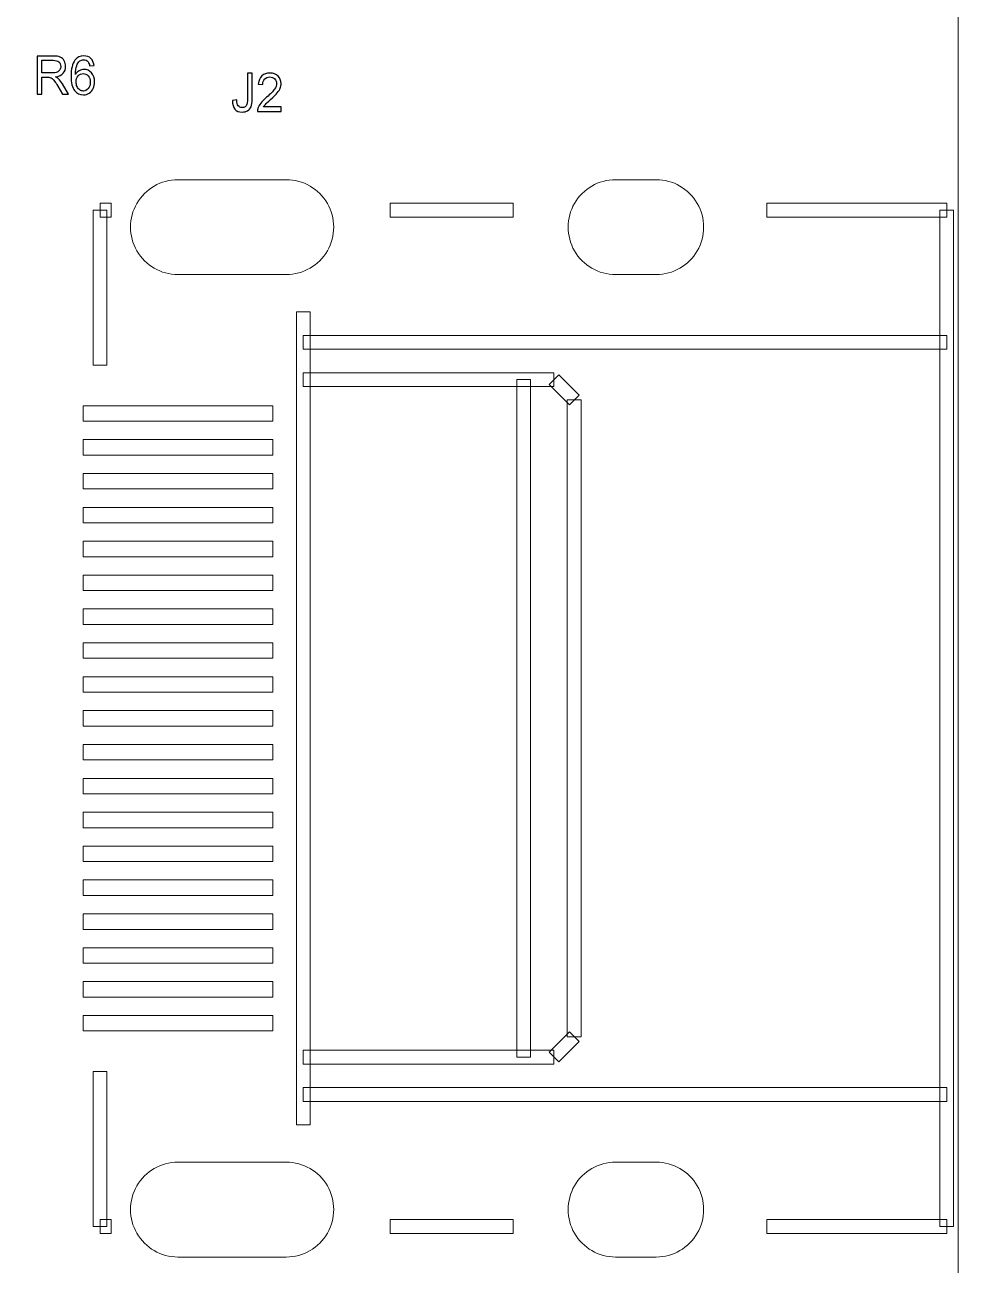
# Model space of a CAD drawing. Header units: millimetres. Extents: x -29.3 to 38.7, y -13.5 to 48.8.
# Drawn here: x 7.33 to 21.11, y 2.95 to 21.26 of the extents above; entities that cross this region are included whole.
import ezdxf

# ---------------------------------------------------------------- set-up
doc = ezdxf.new("R2010")
doc.units = ezdxf.units.MM
doc.header["$MEASUREMENT"] = 0
for name, color, linetype in [('BG_OUTLINE', 7, 'Continuous'), ('PG_SILKSCREEN_TOP', 7, 'Continuous'), ('PIN_TOP', 7, 'Continuous'), ('RD_SILKSCREEN_TOP', 7, 'Continuous')]:
    doc.layers.add(name, color=color, linetype=linetype)

msp = doc.modelspace()

# ---------------------------------------------------------------- linework, layer by layer
at = {"layer": 'BG_OUTLINE', "lineweight": 9}
msp.add_open_spline([(-29.3483, -13.5394), (-29.3483, -13.5394), (18.625, -13.5394), (18.625, -13.5394), (18.625, -13.5394), (18.625, -13.5394), (18.8256, -13.5394), (18.8256, -13.5394), (18.8256, -13.5394), (19.4323, -13.539), (20.014, -13.2977), (20.4427, -12.8684), (20.4427, -12.8684), (20.8714, -12.4392), (21.112, -11.8601), (21.1116, -11.2534), (21.1116, -11.2534), (21.1116, -11.2534), (21.1116, 35.2286), (21.1116, 35.2286), (21.1116, 35.2286), (21.1112, 35.8353), (20.8699, 36.4169), (20.4406, 36.8456), (20.4406, 36.8456), (20.0114, 37.2744), (19.4323, 37.515), (18.8256, 37.5146), (18.8256, 37.5146), (18.8256, 37.5146), (-29.3483, 37.5146), (-29.3483, 37.5146), (-29.3483, 37.5146), (-29.3483, 37.5146), (-29.3483, -13.5394), (-29.3483, -13.5394)], degree=3, knots=[0, 0, 0, 0, 0.1111111, 0.1111111, 0.1111111, 0.1111111, 0.2222222, 0.2222222, 0.2222222, 0.2222222, 0.3333333, 0.3333333, 0.3333333, 0.3333333, 0.4444444, 0.4444444, 0.4444444, 0.4444444, 0.5555556, 0.5555556, 0.5555556, 0.5555556, 0.6666667, 0.6666667, 0.6666667, 0.6666667, 0.7777778, 0.7777778, 0.7777778, 0.7777778, 0.8888889, 0.8888889, 0.8888889, 0.8888889, 1, 1, 1, 1], dxfattribs=at)
at = {"layer": 'PG_SILKSCREEN_TOP', "lineweight": 9}
for points in [[(8.545, 16.234), (8.545, 16.234), (8.3418, 16.234), (8.3418, 16.234), (8.3418, 16.234), (8.3418, 16.234), (8.3418, 18.52), (8.3418, 18.52), (8.3418, 18.52), (8.3418, 18.52), (8.545, 18.52), (8.545, 18.52), (8.545, 18.52), (8.545, 18.52), (8.545, 16.234), (8.545, 16.234)], [(8.4434, 18.4184), (8.4434, 18.4184), (8.4434, 18.6216), (8.4434, 18.6216), (8.4434, 18.6216), (8.4434, 18.6216), (8.6097, 18.6216), (8.6097, 18.6216), (8.6097, 18.6216), (8.6097, 18.6216), (8.6097, 18.4184), (8.6097, 18.4184), (8.6097, 18.4184), (8.6097, 18.4184), (8.4434, 18.4184), (8.4434, 18.4184)], [(14.5445, 18.6216), (14.5445, 18.6216), (14.5445, 18.4184), (14.5445, 18.4184), (14.5445, 18.4184), (14.5445, 18.4184), (12.7268, 18.4184), (12.7268, 18.4184), (12.7268, 18.4184), (12.7268, 18.4184), (12.7268, 18.6216), (12.7268, 18.6216), (12.7268, 18.6216), (12.7268, 18.6216), (14.5445, 18.6216), (14.5445, 18.6216)], [(18.2894, 18.4184), (18.2894, 18.4184), (18.2894, 18.6216), (18.2894, 18.6216), (18.2894, 18.6216), (18.2894, 18.6216), (20.9435, 18.6216), (20.9435, 18.6216), (20.9435, 18.6216), (20.9435, 18.6216), (20.9435, 18.4184), (20.9435, 18.4184), (20.9435, 18.4184), (20.9435, 18.4184), (18.2894, 18.4184), (18.2894, 18.4184)], [(20.8419, 18.52), (20.8419, 18.52), (21.0451, 18.52), (21.0451, 18.52), (21.0451, 18.52), (21.0451, 18.52), (21.0451, 3.52), (21.0451, 3.52), (21.0451, 3.52), (21.0451, 3.52), (20.8419, 3.52), (20.8419, 3.52), (20.8419, 3.52), (20.8419, 3.52), (20.8419, 18.52), (20.8419, 18.52)], [(11.3418, 17.0201), (11.3418, 17.0201), (11.545, 17.0201), (11.545, 17.0201), (11.545, 17.0201), (11.545, 17.0201), (11.545, 5.0199), (11.545, 5.0199), (11.545, 5.0199), (11.545, 5.0199), (11.3418, 5.0199), (11.3418, 5.0199), (11.3418, 5.0199), (11.3418, 5.0199), (11.3418, 17.0201), (11.3418, 17.0201)], [(20.9435, 16.6729), (20.9435, 16.6729), (20.9435, 16.4697), (20.9435, 16.4697), (20.9435, 16.4697), (20.9435, 16.4697), (11.4434, 16.4697), (11.4434, 16.4697), (11.4434, 16.4697), (11.4434, 16.4697), (11.4434, 16.6729), (11.4434, 16.6729), (11.4434, 16.6729), (11.4434, 16.6729), (20.9435, 16.6729), (20.9435, 16.6729)], [(11.4434, 15.9185), (11.4434, 15.9185), (11.4434, 16.1217), (11.4434, 16.1217), (11.4434, 16.1217), (11.4434, 16.1217), (15.1434, 16.1217), (15.1434, 16.1217), (15.1434, 16.1217), (15.1434, 16.1217), (15.1434, 15.9185), (15.1434, 15.9185), (15.1434, 15.9185), (15.1434, 15.9185), (11.4434, 15.9185), (11.4434, 15.9185)], [(14.597, 16.0201), (14.597, 16.0201), (14.8002, 16.0201), (14.8002, 16.0201), (14.8002, 16.0201), (14.8002, 16.0201), (14.8002, 6.0199), (14.8002, 6.0199), (14.8002, 6.0199), (14.8002, 6.0199), (14.597, 6.0199), (14.597, 6.0199), (14.597, 6.0199), (14.597, 6.0199), (14.597, 16.0201), (14.597, 16.0201)], [(15.0715, 15.9483), (15.0715, 15.9483), (15.2153, 16.0919), (15.2153, 16.0919), (15.2153, 16.0919), (15.2153, 16.0919), (15.5152, 15.7917), (15.5152, 15.7917), (15.5152, 15.7917), (15.5152, 15.7917), (15.3715, 15.6481), (15.3715, 15.6481), (15.3715, 15.6481), (15.3715, 15.6481), (15.0715, 15.9483), (15.0715, 15.9483)], [(15.3418, 15.7199), (15.3418, 15.7199), (15.545, 15.7199), (15.545, 15.7199), (15.545, 15.7199), (15.545, 15.7199), (15.545, 6.3201), (15.545, 6.3201), (15.545, 6.3201), (15.545, 6.3201), (15.3418, 6.3201), (15.3418, 6.3201), (15.3418, 6.3201), (15.3418, 6.3201), (15.3418, 15.7199), (15.3418, 15.7199)], [(15.3715, 6.3919), (15.3715, 6.3919), (15.5152, 6.2483), (15.5152, 6.2483), (15.5152, 6.2483), (15.5152, 6.2483), (15.2153, 5.9481), (15.2153, 5.9481), (15.2153, 5.9481), (15.2153, 5.9481), (15.0715, 6.0917), (15.0715, 6.0917), (15.0715, 6.0917), (15.0715, 6.0917), (15.3715, 6.3919), (15.3715, 6.3919)], [(15.1434, 6.1215), (15.1434, 6.1215), (15.1434, 5.9183), (15.1434, 5.9183), (15.1434, 5.9183), (15.1434, 5.9183), (11.4434, 5.9183), (11.4434, 5.9183), (11.4434, 5.9183), (11.4434, 5.9183), (11.4434, 6.1215), (11.4434, 6.1215), (11.4434, 6.1215), (11.4434, 6.1215), (15.1434, 6.1215), (15.1434, 6.1215)], [(8.545, 3.52), (8.545, 3.52), (8.3418, 3.52), (8.3418, 3.52), (8.3418, 3.52), (8.3418, 3.52), (8.3418, 5.806), (8.3418, 5.806), (8.3418, 5.806), (8.3418, 5.806), (8.545, 5.806), (8.545, 5.806), (8.545, 5.806), (8.545, 5.806), (8.545, 3.52), (8.545, 3.52)], [(20.9435, 5.5703), (20.9435, 5.5703), (20.9435, 5.3671), (20.9435, 5.3671), (20.9435, 5.3671), (20.9435, 5.3671), (11.4434, 5.3671), (11.4434, 5.3671), (11.4434, 5.3671), (11.4434, 5.3671), (11.4434, 5.5703), (11.4434, 5.5703), (11.4434, 5.5703), (11.4434, 5.5703), (20.9435, 5.5703), (20.9435, 5.5703)], [(8.6097, 3.6216), (8.6097, 3.6216), (8.6097, 3.4184), (8.6097, 3.4184), (8.6097, 3.4184), (8.6097, 3.4184), (8.4434, 3.4184), (8.4434, 3.4184), (8.4434, 3.4184), (8.4434, 3.4184), (8.4434, 3.6216), (8.4434, 3.6216), (8.4434, 3.6216), (8.4434, 3.6216), (8.6097, 3.6216), (8.6097, 3.6216)], [(14.5445, 3.6216), (14.5445, 3.6216), (14.5445, 3.4184), (14.5445, 3.4184), (14.5445, 3.4184), (14.5445, 3.4184), (12.7268, 3.4184), (12.7268, 3.4184), (12.7268, 3.4184), (12.7268, 3.4184), (12.7268, 3.6216), (12.7268, 3.6216), (12.7268, 3.6216), (12.7268, 3.6216), (14.5445, 3.6216), (14.5445, 3.6216)], [(20.9435, 3.6216), (20.9435, 3.6216), (20.9435, 3.4184), (20.9435, 3.4184), (20.9435, 3.4184), (20.9435, 3.4184), (18.2894, 3.4184), (18.2894, 3.4184), (18.2894, 3.4184), (18.2894, 3.4184), (18.2894, 3.6216), (18.2894, 3.6216), (18.2894, 3.6216), (18.2894, 3.6216), (20.9435, 3.6216), (20.9435, 3.6216)]]:
    msp.add_open_spline(points, degree=3, knots=[0, 0, 0, 0, 0.25, 0.25, 0.25, 0.25, 0.5, 0.5, 0.5, 0.5, 0.75, 0.75, 0.75, 0.75, 1, 1, 1, 1], dxfattribs=at)
at = {"layer": 'PIN_TOP', "lineweight": 9}
for points, knots in [([(9.5934, 18.9701), (9.5934, 18.9701), (11.1933, 18.9701), (11.1933, 18.9701), (11.1933, 18.9701), (11.4434, 18.9701), (11.6745, 18.8366), (11.7995, 18.62), (11.7995, 18.62), (11.9246, 18.4035), (11.9246, 18.1366), (11.7995, 17.92), (11.7995, 17.92), (11.6745, 17.7034), (11.4434, 17.57), (11.1933, 17.57), (11.1933, 17.57), (11.1933, 17.57), (9.5934, 17.57), (9.5934, 17.57), (9.5934, 17.57), (9.3433, 17.57), (9.1122, 17.7034), (8.9871, 17.92), (8.9871, 17.92), (8.8621, 18.1366), (8.8621, 18.4035), (8.9871, 18.62), (8.9871, 18.62), (9.1122, 18.8366), (9.3433, 18.9701), (9.5934, 18.9701)], [0, 0, 0, 0, 0.125, 0.125, 0.125, 0.125, 0.25, 0.25, 0.25, 0.25, 0.375, 0.375, 0.375, 0.375, 0.5, 0.5, 0.5, 0.5, 0.625, 0.625, 0.625, 0.625, 0.75, 0.75, 0.75, 0.75, 0.875, 0.875, 0.875, 0.875, 1, 1, 1, 1]), ([(16.0535, 18.9701), (16.0535, 18.9701), (16.6534, 18.9701), (16.6534, 18.9701), (16.6534, 18.9701), (16.9035, 18.9701), (17.1346, 18.8366), (17.2597, 18.62), (17.2597, 18.62), (17.3847, 18.4035), (17.3847, 18.1366), (17.2597, 17.92), (17.2597, 17.92), (17.1346, 17.7034), (16.9035, 17.57), (16.6534, 17.57), (16.6534, 17.57), (16.6534, 17.57), (16.0535, 17.57), (16.0535, 17.57), (16.0535, 17.57), (15.8034, 17.57), (15.5723, 17.7034), (15.4472, 17.92), (15.4472, 17.92), (15.3222, 18.1366), (15.3222, 18.4035), (15.4472, 18.62), (15.4472, 18.62), (15.5723, 18.8366), (15.8034, 18.9701), (16.0535, 18.9701)], [0, 0, 0, 0, 0.125, 0.125, 0.125, 0.125, 0.25, 0.25, 0.25, 0.25, 0.375, 0.375, 0.375, 0.375, 0.5, 0.5, 0.5, 0.5, 0.625, 0.625, 0.625, 0.625, 0.75, 0.75, 0.75, 0.75, 0.875, 0.875, 0.875, 0.875, 1, 1, 1, 1]), ([(10.9933, 15.6343), (10.9933, 15.6343), (10.9933, 15.4057), (10.9933, 15.4057), (10.9933, 15.4057), (10.9933, 15.4057), (8.1932, 15.4057), (8.1932, 15.4057), (8.1932, 15.4057), (8.1932, 15.4057), (8.1932, 15.6343), (8.1932, 15.6343), (8.1932, 15.6343), (8.1932, 15.6343), (10.9933, 15.6343), (10.9933, 15.6343)], [0, 0, 0, 0, 0.25, 0.25, 0.25, 0.25, 0.5, 0.5, 0.5, 0.5, 0.75, 0.75, 0.75, 0.75, 1, 1, 1, 1]), ([(10.9933, 15.1344), (10.9933, 15.1344), (10.9933, 14.9058), (10.9933, 14.9058), (10.9933, 14.9058), (10.9933, 14.9058), (8.1932, 14.9058), (8.1932, 14.9058), (8.1932, 14.9058), (8.1932, 14.9058), (8.1932, 15.1344), (8.1932, 15.1344), (8.1932, 15.1344), (8.1932, 15.1344), (10.9933, 15.1344), (10.9933, 15.1344)], [0, 0, 0, 0, 0.25, 0.25, 0.25, 0.25, 0.5, 0.5, 0.5, 0.5, 0.75, 0.75, 0.75, 0.75, 1, 1, 1, 1]), ([(10.9933, 14.6343), (10.9933, 14.6343), (10.9933, 14.4057), (10.9933, 14.4057), (10.9933, 14.4057), (10.9933, 14.4057), (8.1932, 14.4057), (8.1932, 14.4057), (8.1932, 14.4057), (8.1932, 14.4057), (8.1932, 14.6343), (8.1932, 14.6343), (8.1932, 14.6343), (8.1932, 14.6343), (10.9933, 14.6343), (10.9933, 14.6343)], [0, 0, 0, 0, 0.25, 0.25, 0.25, 0.25, 0.5, 0.5, 0.5, 0.5, 0.75, 0.75, 0.75, 0.75, 1, 1, 1, 1]), ([(10.9933, 14.1344), (10.9933, 14.1344), (10.9933, 13.9058), (10.9933, 13.9058), (10.9933, 13.9058), (10.9933, 13.9058), (8.1932, 13.9058), (8.1932, 13.9058), (8.1932, 13.9058), (8.1932, 13.9058), (8.1932, 14.1344), (8.1932, 14.1344), (8.1932, 14.1344), (8.1932, 14.1344), (10.9933, 14.1344), (10.9933, 14.1344)], [0, 0, 0, 0, 0.25, 0.25, 0.25, 0.25, 0.5, 0.5, 0.5, 0.5, 0.75, 0.75, 0.75, 0.75, 1, 1, 1, 1]), ([(10.9933, 13.6343), (10.9933, 13.6343), (10.9933, 13.4057), (10.9933, 13.4057), (10.9933, 13.4057), (10.9933, 13.4057), (8.1932, 13.4057), (8.1932, 13.4057), (8.1932, 13.4057), (8.1932, 13.4057), (8.1932, 13.6343), (8.1932, 13.6343), (8.1932, 13.6343), (8.1932, 13.6343), (10.9933, 13.6343), (10.9933, 13.6343)], [0, 0, 0, 0, 0.25, 0.25, 0.25, 0.25, 0.5, 0.5, 0.5, 0.5, 0.75, 0.75, 0.75, 0.75, 1, 1, 1, 1]), ([(10.9933, 13.1344), (10.9933, 13.1344), (10.9933, 12.9058), (10.9933, 12.9058), (10.9933, 12.9058), (10.9933, 12.9058), (8.1932, 12.9058), (8.1932, 12.9058), (8.1932, 12.9058), (8.1932, 12.9058), (8.1932, 13.1344), (8.1932, 13.1344), (8.1932, 13.1344), (8.1932, 13.1344), (10.9933, 13.1344), (10.9933, 13.1344)], [0, 0, 0, 0, 0.25, 0.25, 0.25, 0.25, 0.5, 0.5, 0.5, 0.5, 0.75, 0.75, 0.75, 0.75, 1, 1, 1, 1]), ([(10.9933, 12.6343), (10.9933, 12.6343), (10.9933, 12.4057), (10.9933, 12.4057), (10.9933, 12.4057), (10.9933, 12.4057), (8.1932, 12.4057), (8.1932, 12.4057), (8.1932, 12.4057), (8.1932, 12.4057), (8.1932, 12.6343), (8.1932, 12.6343), (8.1932, 12.6343), (8.1932, 12.6343), (10.9933, 12.6343), (10.9933, 12.6343)], [0, 0, 0, 0, 0.25, 0.25, 0.25, 0.25, 0.5, 0.5, 0.5, 0.5, 0.75, 0.75, 0.75, 0.75, 1, 1, 1, 1]), ([(10.9933, 12.1344), (10.9933, 12.1344), (10.9933, 11.9058), (10.9933, 11.9058), (10.9933, 11.9058), (10.9933, 11.9058), (8.1932, 11.9058), (8.1932, 11.9058), (8.1932, 11.9058), (8.1932, 11.9058), (8.1932, 12.1344), (8.1932, 12.1344), (8.1932, 12.1344), (8.1932, 12.1344), (10.9933, 12.1344), (10.9933, 12.1344)], [0, 0, 0, 0, 0.25, 0.25, 0.25, 0.25, 0.5, 0.5, 0.5, 0.5, 0.75, 0.75, 0.75, 0.75, 1, 1, 1, 1]), ([(10.9933, 11.6343), (10.9933, 11.6343), (10.9933, 11.4057), (10.9933, 11.4057), (10.9933, 11.4057), (10.9933, 11.4057), (8.1932, 11.4057), (8.1932, 11.4057), (8.1932, 11.4057), (8.1932, 11.4057), (8.1932, 11.6343), (8.1932, 11.6343), (8.1932, 11.6343), (8.1932, 11.6343), (10.9933, 11.6343), (10.9933, 11.6343)], [0, 0, 0, 0, 0.25, 0.25, 0.25, 0.25, 0.5, 0.5, 0.5, 0.5, 0.75, 0.75, 0.75, 0.75, 1, 1, 1, 1]), ([(10.9933, 11.1344), (10.9933, 11.1344), (10.9933, 10.9058), (10.9933, 10.9058), (10.9933, 10.9058), (10.9933, 10.9058), (8.1932, 10.9058), (8.1932, 10.9058), (8.1932, 10.9058), (8.1932, 10.9058), (8.1932, 11.1344), (8.1932, 11.1344), (8.1932, 11.1344), (8.1932, 11.1344), (10.9933, 11.1344), (10.9933, 11.1344)], [0, 0, 0, 0, 0.25, 0.25, 0.25, 0.25, 0.5, 0.5, 0.5, 0.5, 0.75, 0.75, 0.75, 0.75, 1, 1, 1, 1]), ([(10.9933, 10.6343), (10.9933, 10.6343), (10.9933, 10.4057), (10.9933, 10.4057), (10.9933, 10.4057), (10.9933, 10.4057), (8.1932, 10.4057), (8.1932, 10.4057), (8.1932, 10.4057), (8.1932, 10.4057), (8.1932, 10.6343), (8.1932, 10.6343), (8.1932, 10.6343), (8.1932, 10.6343), (10.9933, 10.6343), (10.9933, 10.6343)], [0, 0, 0, 0, 0.25, 0.25, 0.25, 0.25, 0.5, 0.5, 0.5, 0.5, 0.75, 0.75, 0.75, 0.75, 1, 1, 1, 1]), ([(10.9933, 10.1344), (10.9933, 10.1344), (10.9933, 9.9058), (10.9933, 9.9058), (10.9933, 9.9058), (10.9933, 9.9058), (8.1932, 9.9058), (8.1932, 9.9058), (8.1932, 9.9058), (8.1932, 9.9058), (8.1932, 10.1344), (8.1932, 10.1344), (8.1932, 10.1344), (8.1932, 10.1344), (10.9933, 10.1344), (10.9933, 10.1344)], [0, 0, 0, 0, 0.25, 0.25, 0.25, 0.25, 0.5, 0.5, 0.5, 0.5, 0.75, 0.75, 0.75, 0.75, 1, 1, 1, 1]), ([(10.9933, 9.6343), (10.9933, 9.6343), (10.9933, 9.4057), (10.9933, 9.4057), (10.9933, 9.4057), (10.9933, 9.4057), (8.1932, 9.4057), (8.1932, 9.4057), (8.1932, 9.4057), (8.1932, 9.4057), (8.1932, 9.6343), (8.1932, 9.6343), (8.1932, 9.6343), (8.1932, 9.6343), (10.9933, 9.6343), (10.9933, 9.6343)], [0, 0, 0, 0, 0.25, 0.25, 0.25, 0.25, 0.5, 0.5, 0.5, 0.5, 0.75, 0.75, 0.75, 0.75, 1, 1, 1, 1]), ([(10.9933, 9.1344), (10.9933, 9.1344), (10.9933, 8.9058), (10.9933, 8.9058), (10.9933, 8.9058), (10.9933, 8.9058), (8.1932, 8.9058), (8.1932, 8.9058), (8.1932, 8.9058), (8.1932, 8.9058), (8.1932, 9.1344), (8.1932, 9.1344), (8.1932, 9.1344), (8.1932, 9.1344), (10.9933, 9.1344), (10.9933, 9.1344)], [0, 0, 0, 0, 0.25, 0.25, 0.25, 0.25, 0.5, 0.5, 0.5, 0.5, 0.75, 0.75, 0.75, 0.75, 1, 1, 1, 1]), ([(10.9933, 8.6343), (10.9933, 8.6343), (10.9933, 8.4057), (10.9933, 8.4057), (10.9933, 8.4057), (10.9933, 8.4057), (8.1932, 8.4057), (8.1932, 8.4057), (8.1932, 8.4057), (8.1932, 8.4057), (8.1932, 8.6343), (8.1932, 8.6343), (8.1932, 8.6343), (8.1932, 8.6343), (10.9933, 8.6343), (10.9933, 8.6343)], [0, 0, 0, 0, 0.25, 0.25, 0.25, 0.25, 0.5, 0.5, 0.5, 0.5, 0.75, 0.75, 0.75, 0.75, 1, 1, 1, 1]), ([(10.9933, 8.1344), (10.9933, 8.1344), (10.9933, 7.9058), (10.9933, 7.9058), (10.9933, 7.9058), (10.9933, 7.9058), (8.1932, 7.9058), (8.1932, 7.9058), (8.1932, 7.9058), (8.1932, 7.9058), (8.1932, 8.1344), (8.1932, 8.1344), (8.1932, 8.1344), (8.1932, 8.1344), (10.9933, 8.1344), (10.9933, 8.1344)], [0, 0, 0, 0, 0.25, 0.25, 0.25, 0.25, 0.5, 0.5, 0.5, 0.5, 0.75, 0.75, 0.75, 0.75, 1, 1, 1, 1]), ([(10.9933, 7.6343), (10.9933, 7.6343), (10.9933, 7.4057), (10.9933, 7.4057), (10.9933, 7.4057), (10.9933, 7.4057), (8.1932, 7.4057), (8.1932, 7.4057), (8.1932, 7.4057), (8.1932, 7.4057), (8.1932, 7.6343), (8.1932, 7.6343), (8.1932, 7.6343), (8.1932, 7.6343), (10.9933, 7.6343), (10.9933, 7.6343)], [0, 0, 0, 0, 0.25, 0.25, 0.25, 0.25, 0.5, 0.5, 0.5, 0.5, 0.75, 0.75, 0.75, 0.75, 1, 1, 1, 1]), ([(10.9933, 7.1344), (10.9933, 7.1344), (10.9933, 6.9058), (10.9933, 6.9058), (10.9933, 6.9058), (10.9933, 6.9058), (8.1932, 6.9058), (8.1932, 6.9058), (8.1932, 6.9058), (8.1932, 6.9058), (8.1932, 7.1344), (8.1932, 7.1344), (8.1932, 7.1344), (8.1932, 7.1344), (10.9933, 7.1344), (10.9933, 7.1344)], [0, 0, 0, 0, 0.25, 0.25, 0.25, 0.25, 0.5, 0.5, 0.5, 0.5, 0.75, 0.75, 0.75, 0.75, 1, 1, 1, 1]), ([(10.9933, 6.6343), (10.9933, 6.6343), (10.9933, 6.4057), (10.9933, 6.4057), (10.9933, 6.4057), (10.9933, 6.4057), (8.1932, 6.4057), (8.1932, 6.4057), (8.1932, 6.4057), (8.1932, 6.4057), (8.1932, 6.6343), (8.1932, 6.6343), (8.1932, 6.6343), (8.1932, 6.6343), (10.9933, 6.6343), (10.9933, 6.6343)], [0, 0, 0, 0, 0.25, 0.25, 0.25, 0.25, 0.5, 0.5, 0.5, 0.5, 0.75, 0.75, 0.75, 0.75, 1, 1, 1, 1]), ([(9.5934, 4.47), (9.5934, 4.47), (11.1933, 4.47), (11.1933, 4.47), (11.1933, 4.47), (11.4434, 4.47), (11.6745, 4.3365), (11.7995, 4.12), (11.7995, 4.12), (11.9246, 3.9034), (11.9246, 3.6365), (11.7995, 3.4199), (11.7995, 3.4199), (11.6745, 3.2033), (11.4434, 3.0699), (11.1933, 3.0699), (11.1933, 3.0699), (11.1933, 3.0699), (9.5934, 3.0699), (9.5934, 3.0699), (9.5934, 3.0699), (9.3433, 3.0699), (9.1122, 3.2033), (8.9871, 3.4199), (8.9871, 3.4199), (8.8621, 3.6365), (8.8621, 3.9034), (8.9871, 4.12), (8.9871, 4.12), (9.1122, 4.3365), (9.3433, 4.47), (9.5934, 4.47)], [0, 0, 0, 0, 0.125, 0.125, 0.125, 0.125, 0.25, 0.25, 0.25, 0.25, 0.375, 0.375, 0.375, 0.375, 0.5, 0.5, 0.5, 0.5, 0.625, 0.625, 0.625, 0.625, 0.75, 0.75, 0.75, 0.75, 0.875, 0.875, 0.875, 0.875, 1, 1, 1, 1]), ([(16.0535, 4.47), (16.0535, 4.47), (16.6534, 4.47), (16.6534, 4.47), (16.6534, 4.47), (16.9035, 4.47), (17.1346, 4.3365), (17.2597, 4.12), (17.2597, 4.12), (17.3847, 3.9034), (17.3847, 3.6365), (17.2597, 3.4199), (17.2597, 3.4199), (17.1346, 3.2033), (16.9035, 3.0699), (16.6534, 3.0699), (16.6534, 3.0699), (16.6534, 3.0699), (16.0535, 3.0699), (16.0535, 3.0699), (16.0535, 3.0699), (15.8034, 3.0699), (15.5723, 3.2033), (15.4472, 3.4199), (15.4472, 3.4199), (15.3222, 3.6365), (15.3222, 3.9034), (15.4472, 4.12), (15.4472, 4.12), (15.5723, 4.3365), (15.8034, 4.47), (16.0535, 4.47)], [0, 0, 0, 0, 0.125, 0.125, 0.125, 0.125, 0.25, 0.25, 0.25, 0.25, 0.375, 0.375, 0.375, 0.375, 0.5, 0.5, 0.5, 0.5, 0.625, 0.625, 0.625, 0.625, 0.75, 0.75, 0.75, 0.75, 0.875, 0.875, 0.875, 0.875, 1, 1, 1, 1])]:
    msp.add_open_spline(points, degree=3, knots=knots, dxfattribs=at)
at = {"layer": 'RD_SILKSCREEN_TOP', "color": 8}
for points, knots in [([(7.5142, 20.2317), (7.5142, 20.2317), (7.5142, 20.7953), (7.5142, 20.7953), (7.5142, 20.7953), (7.5142, 20.7953), (7.748, 20.7953), (7.748, 20.7953), (7.748, 20.7953), (7.795, 20.7953), (7.8308, 20.7902), (7.8552, 20.7801), (7.8552, 20.7801), (7.8796, 20.77), (7.8992, 20.7522), (7.9138, 20.7266), (7.9138, 20.7266), (7.9284, 20.7009), (7.9357, 20.6725), (7.9357, 20.6415), (7.9357, 20.6415), (7.9357, 20.6015), (7.9237, 20.5679), (7.8993, 20.5405), (7.8993, 20.5405), (7.8752, 20.5131), (7.8377, 20.4956), (7.7872, 20.4881), (7.7872, 20.4881), (7.8057, 20.4787), (7.8197, 20.4694), (7.8293, 20.46), (7.8293, 20.46), (7.8497, 20.4401), (7.8689, 20.415), (7.8872, 20.3851), (7.8872, 20.3851), (7.8872, 20.3851), (7.979, 20.2317), (7.979, 20.2317), (7.979, 20.2317), (7.979, 20.2317), (7.8911, 20.2317), (7.8911, 20.2317), (7.8911, 20.2317), (7.8911, 20.2317), (7.8214, 20.349), (7.8214, 20.349), (7.8214, 20.349), (7.801, 20.3827), (7.7842, 20.4087), (7.771, 20.4266), (7.771, 20.4266), (7.7578, 20.4446), (7.746, 20.4572), (7.7356, 20.4642), (7.7356, 20.4642), (7.7252, 20.4715), (7.7146, 20.4765), (7.7038, 20.4793), (7.7038, 20.4793), (7.6958, 20.481), (7.683, 20.482), (7.6649, 20.482), (7.6649, 20.482), (7.6649, 20.482), (7.584, 20.482), (7.584, 20.482), (7.584, 20.482), (7.584, 20.482), (7.584, 20.2317), (7.584, 20.2317), (7.584, 20.2317), (7.584, 20.2317), (7.5142, 20.2317), (7.5142, 20.2317)], [0, 0, 0, 0, 0.0526316, 0.0526316, 0.0526316, 0.0526316, 0.1052632, 0.1052632, 0.1052632, 0.1052632, 0.1578947, 0.1578947, 0.1578947, 0.1578947, 0.2105263, 0.2105263, 0.2105263, 0.2105263, 0.2631579, 0.2631579, 0.2631579, 0.2631579, 0.3157895, 0.3157895, 0.3157895, 0.3157895, 0.3684211, 0.3684211, 0.3684211, 0.3684211, 0.4210526, 0.4210526, 0.4210526, 0.4210526, 0.4736842, 0.4736842, 0.4736842, 0.4736842, 0.5263158, 0.5263158, 0.5263158, 0.5263158, 0.5789474, 0.5789474, 0.5789474, 0.5789474, 0.6315789, 0.6315789, 0.6315789, 0.6315789, 0.6842105, 0.6842105, 0.6842105, 0.6842105, 0.7368421, 0.7368421, 0.7368421, 0.7368421, 0.7894737, 0.7894737, 0.7894737, 0.7894737, 0.8421053, 0.8421053, 0.8421053, 0.8421053, 0.8947368, 0.8947368, 0.8947368, 0.8947368, 0.9473684, 0.9473684, 0.9473684, 0.9473684, 1, 1, 1, 1]), ([(7.584, 20.5465), (7.584, 20.5465), (7.734, 20.5465), (7.734, 20.5465), (7.734, 20.5465), (7.7658, 20.5465), (7.7908, 20.5501), (7.8088, 20.5572), (7.8088, 20.5572), (7.8268, 20.5642), (7.8404, 20.5755), (7.8498, 20.591), (7.8498, 20.591), (7.8591, 20.6065), (7.8638, 20.6233), (7.8638, 20.6415), (7.8638, 20.6415), (7.8638, 20.6682), (7.8548, 20.6901), (7.8367, 20.7073), (7.8367, 20.7073), (7.8186, 20.7245), (7.79, 20.733), (7.7508, 20.733), (7.7508, 20.733), (7.7508, 20.733), (7.584, 20.733), (7.584, 20.733), (7.584, 20.733), (7.584, 20.733), (7.584, 20.5465), (7.584, 20.5465)], [0, 0, 0, 0, 0.125, 0.125, 0.125, 0.125, 0.25, 0.25, 0.25, 0.25, 0.375, 0.375, 0.375, 0.375, 0.5, 0.5, 0.5, 0.5, 0.625, 0.625, 0.625, 0.625, 0.75, 0.75, 0.75, 0.75, 0.875, 0.875, 0.875, 0.875, 1, 1, 1, 1]), ([(8.3546, 20.6573), (8.3546, 20.6573), (8.2904, 20.6519), (8.2904, 20.6519), (8.2904, 20.6519), (8.2846, 20.6791), (8.2764, 20.6989), (8.2659, 20.7111), (8.2659, 20.7111), (8.2484, 20.7309), (8.2267, 20.7408), (8.2011, 20.7408), (8.2011, 20.7408), (8.1804, 20.7408), (8.1624, 20.7346), (8.1469, 20.7223), (8.1469, 20.7223), (8.1265, 20.7064), (8.1104, 20.6831), (8.0986, 20.6527), (8.0986, 20.6527), (8.0869, 20.6223), (8.0807, 20.5788), (8.0803, 20.5224), (8.0803, 20.5224), (8.0959, 20.5477), (8.1149, 20.5666), (8.1375, 20.5789), (8.1375, 20.5789), (8.16, 20.5911), (8.1836, 20.5973), (8.2083, 20.5973), (8.2083, 20.5973), (8.2515, 20.5973), (8.2882, 20.5804), (8.3185, 20.5464), (8.3185, 20.5464), (8.3489, 20.5124), (8.3641, 20.4686), (8.3641, 20.4148), (8.3641, 20.4148), (8.3641, 20.3793), (8.3569, 20.3465), (8.3427, 20.3161), (8.3427, 20.3161), (8.3283, 20.2858), (8.3088, 20.2624), (8.2838, 20.2463), (8.2838, 20.2463), (8.2589, 20.2301), (8.2307, 20.2221), (8.199, 20.2221), (8.199, 20.2221), (8.145, 20.2221), (8.101, 20.2432), (8.0671, 20.2858), (8.0671, 20.2858), (8.0329, 20.3282), (8.016, 20.3981), (8.016, 20.4955), (8.016, 20.4955), (8.016, 20.6044), (8.0347, 20.6835), (8.0724, 20.733), (8.0724, 20.733), (8.1052, 20.7761), (8.1494, 20.7977), (8.2051, 20.7977), (8.2051, 20.7977), (8.2465, 20.7977), (8.2805, 20.7852), (8.307, 20.7603), (8.307, 20.7603), (8.3336, 20.7355), (8.3494, 20.7011), (8.3546, 20.6573)], [0, 0, 0, 0, 0.0526316, 0.0526316, 0.0526316, 0.0526316, 0.1052632, 0.1052632, 0.1052632, 0.1052632, 0.1578947, 0.1578947, 0.1578947, 0.1578947, 0.2105263, 0.2105263, 0.2105263, 0.2105263, 0.2631579, 0.2631579, 0.2631579, 0.2631579, 0.3157895, 0.3157895, 0.3157895, 0.3157895, 0.3684211, 0.3684211, 0.3684211, 0.3684211, 0.4210526, 0.4210526, 0.4210526, 0.4210526, 0.4736842, 0.4736842, 0.4736842, 0.4736842, 0.5263158, 0.5263158, 0.5263158, 0.5263158, 0.5789474, 0.5789474, 0.5789474, 0.5789474, 0.6315789, 0.6315789, 0.6315789, 0.6315789, 0.6842105, 0.6842105, 0.6842105, 0.6842105, 0.7368421, 0.7368421, 0.7368421, 0.7368421, 0.7894737, 0.7894737, 0.7894737, 0.7894737, 0.8421053, 0.8421053, 0.8421053, 0.8421053, 0.8947368, 0.8947368, 0.8947368, 0.8947368, 0.9473684, 0.9473684, 0.9473684, 0.9473684, 1, 1, 1, 1]), ([(8.0904, 20.4144), (8.0904, 20.3905), (8.0951, 20.3677), (8.1046, 20.3459), (8.1046, 20.3459), (8.114, 20.3241), (8.1273, 20.3076), (8.1442, 20.2961), (8.1442, 20.2961), (8.1613, 20.2847), (8.1792, 20.2789), (8.1978, 20.2789), (8.1978, 20.2789), (8.2253, 20.2789), (8.2487, 20.2908), (8.2684, 20.3144), (8.2684, 20.3144), (8.288, 20.338), (8.2978, 20.37), (8.2978, 20.4104), (8.2978, 20.4104), (8.2978, 20.4494), (8.2881, 20.4801), (8.2688, 20.5026), (8.2688, 20.5026), (8.2493, 20.525), (8.2249, 20.5362), (8.1954, 20.5362), (8.1954, 20.5362), (8.1661, 20.5362), (8.1412, 20.525), (8.1209, 20.5026), (8.1209, 20.5026), (8.1006, 20.4801), (8.0904, 20.4507), (8.0904, 20.4144)], [0, 0, 0, 0, 0.1111111, 0.1111111, 0.1111111, 0.1111111, 0.2222222, 0.2222222, 0.2222222, 0.2222222, 0.3333333, 0.3333333, 0.3333333, 0.3333333, 0.4444444, 0.4444444, 0.4444444, 0.4444444, 0.5555556, 0.5555556, 0.5555556, 0.5555556, 0.6666667, 0.6666667, 0.6666667, 0.6666667, 0.7777778, 0.7777778, 0.7777778, 0.7777778, 0.8888889, 0.8888889, 0.8888889, 0.8888889, 1, 1, 1, 1]), ([(10.3985, 20.1377), (10.3985, 20.1377), (10.4615, 20.1469), (10.4615, 20.1469), (10.4615, 20.1469), (10.4631, 20.1038), (10.4708, 20.0743), (10.4841, 20.0584), (10.4841, 20.0584), (10.4976, 20.0425), (10.5161, 20.0347), (10.5399, 20.0347), (10.5399, 20.0347), (10.5574, 20.0347), (10.5725, 20.0389), (10.5852, 20.0475), (10.5852, 20.0475), (10.5979, 20.056), (10.6066, 20.0677), (10.6115, 20.0824), (10.6115, 20.0824), (10.6162, 20.0973), (10.6187, 20.1207), (10.6187, 20.153), (10.6187, 20.153), (10.6187, 20.153), (10.6187, 20.5413), (10.6187, 20.5413), (10.6187, 20.5413), (10.6187, 20.5413), (10.6883, 20.5413), (10.6883, 20.5413), (10.6883, 20.5413), (10.6883, 20.5413), (10.6883, 20.1572), (10.6883, 20.1572), (10.6883, 20.1572), (10.6883, 20.1101), (10.6831, 20.0735), (10.6724, 20.0476), (10.6724, 20.0476), (10.6618, 20.0218), (10.6448, 20.0021), (10.6217, 19.9885), (10.6217, 19.9885), (10.5985, 19.9749), (10.5714, 19.9681), (10.5402, 19.9681), (10.5402, 19.9681), (10.494, 19.9681), (10.4586, 19.9823), (10.4339, 20.0108), (10.4339, 20.0108), (10.4094, 20.0392), (10.3976, 20.0815), (10.3985, 20.1377)], [0, 0, 0, 0, 0.0714286, 0.0714286, 0.0714286, 0.0714286, 0.1428571, 0.1428571, 0.1428571, 0.1428571, 0.2142857, 0.2142857, 0.2142857, 0.2142857, 0.2857143, 0.2857143, 0.2857143, 0.2857143, 0.3571429, 0.3571429, 0.3571429, 0.3571429, 0.4285714, 0.4285714, 0.4285714, 0.4285714, 0.5, 0.5, 0.5, 0.5, 0.5714286, 0.5714286, 0.5714286, 0.5714286, 0.6428571, 0.6428571, 0.6428571, 0.6428571, 0.7142857, 0.7142857, 0.7142857, 0.7142857, 0.7857143, 0.7857143, 0.7857143, 0.7857143, 0.8571429, 0.8571429, 0.8571429, 0.8571429, 0.9285714, 0.9285714, 0.9285714, 0.9285714, 1, 1, 1, 1]), ([(11.1165, 20.0442), (11.1165, 20.0442), (11.1165, 19.9777), (11.1165, 19.9777), (11.1165, 19.9777), (11.1165, 19.9777), (10.768, 19.9777), (10.768, 19.9777), (10.768, 19.9777), (10.7675, 19.9944), (10.7699, 20.0104), (10.7754, 20.0257), (10.7754, 20.0257), (10.7842, 20.0512), (10.7985, 20.0761), (10.818, 20.1008), (10.818, 20.1008), (10.8377, 20.1253), (10.8659, 20.1538), (10.9028, 20.1861), (10.9028, 20.1861), (10.9601, 20.2364), (10.9988, 20.2761), (11.019, 20.3055), (11.019, 20.3055), (11.0392, 20.3348), (11.0492, 20.3626), (11.0492, 20.3887), (11.0492, 20.3887), (11.0492, 20.4162), (11.04, 20.4392), (11.0217, 20.4581), (11.0217, 20.4581), (11.0033, 20.4769), (10.9794, 20.4864), (10.9499, 20.4864), (10.9499, 20.4864), (10.9187, 20.4864), (10.8938, 20.4764), (10.8752, 20.4563), (10.8752, 20.4563), (10.8564, 20.4364), (10.8469, 20.4087), (10.8466, 20.3734), (10.8466, 20.3734), (10.8466, 20.3734), (10.7801, 20.3806), (10.7801, 20.3806), (10.7801, 20.3806), (10.7846, 20.4337), (10.8018, 20.4742), (10.8316, 20.502), (10.8316, 20.502), (10.8612, 20.5298), (10.9013, 20.5437), (10.9513, 20.5437), (10.9513, 20.5437), (11.0019, 20.5437), (11.042, 20.5286), (11.0714, 20.4987), (11.0714, 20.4987), (11.101, 20.4686), (11.1158, 20.4315), (11.1158, 20.3871), (11.1158, 20.3871), (11.1158, 20.3646), (11.1115, 20.3424), (11.1028, 20.3206), (11.1028, 20.3206), (11.0942, 20.2988), (11.0798, 20.2759), (11.0597, 20.2518), (11.0597, 20.2518), (11.0397, 20.2277), (11.0065, 20.1946), (10.9599, 20.1526), (10.9599, 20.1526), (10.9212, 20.1177), (10.8962, 20.0941), (10.8852, 20.0816), (10.8852, 20.0816), (10.8741, 20.0693), (10.8651, 20.0568), (10.8578, 20.0442), (10.8578, 20.0442), (10.8578, 20.0442), (11.1165, 20.0442), (11.1165, 20.0442)], [0, 0, 0, 0, 0.0454545, 0.0454545, 0.0454545, 0.0454545, 0.0909091, 0.0909091, 0.0909091, 0.0909091, 0.1363636, 0.1363636, 0.1363636, 0.1363636, 0.1818182, 0.1818182, 0.1818182, 0.1818182, 0.2272727, 0.2272727, 0.2272727, 0.2272727, 0.2727273, 0.2727273, 0.2727273, 0.2727273, 0.3181818, 0.3181818, 0.3181818, 0.3181818, 0.3636364, 0.3636364, 0.3636364, 0.3636364, 0.4090909, 0.4090909, 0.4090909, 0.4090909, 0.4545455, 0.4545455, 0.4545455, 0.4545455, 0.5, 0.5, 0.5, 0.5, 0.5454545, 0.5454545, 0.5454545, 0.5454545, 0.5909091, 0.5909091, 0.5909091, 0.5909091, 0.6363636, 0.6363636, 0.6363636, 0.6363636, 0.6818182, 0.6818182, 0.6818182, 0.6818182, 0.7272727, 0.7272727, 0.7272727, 0.7272727, 0.7727273, 0.7727273, 0.7727273, 0.7727273, 0.8181818, 0.8181818, 0.8181818, 0.8181818, 0.8636364, 0.8636364, 0.8636364, 0.8636364, 0.9090909, 0.9090909, 0.9090909, 0.9090909, 0.9545455, 0.9545455, 0.9545455, 0.9545455, 1, 1, 1, 1])]:
    msp.add_open_spline(points, degree=3, knots=knots, dxfattribs=at)

doc.saveas('drawing.dxf')
